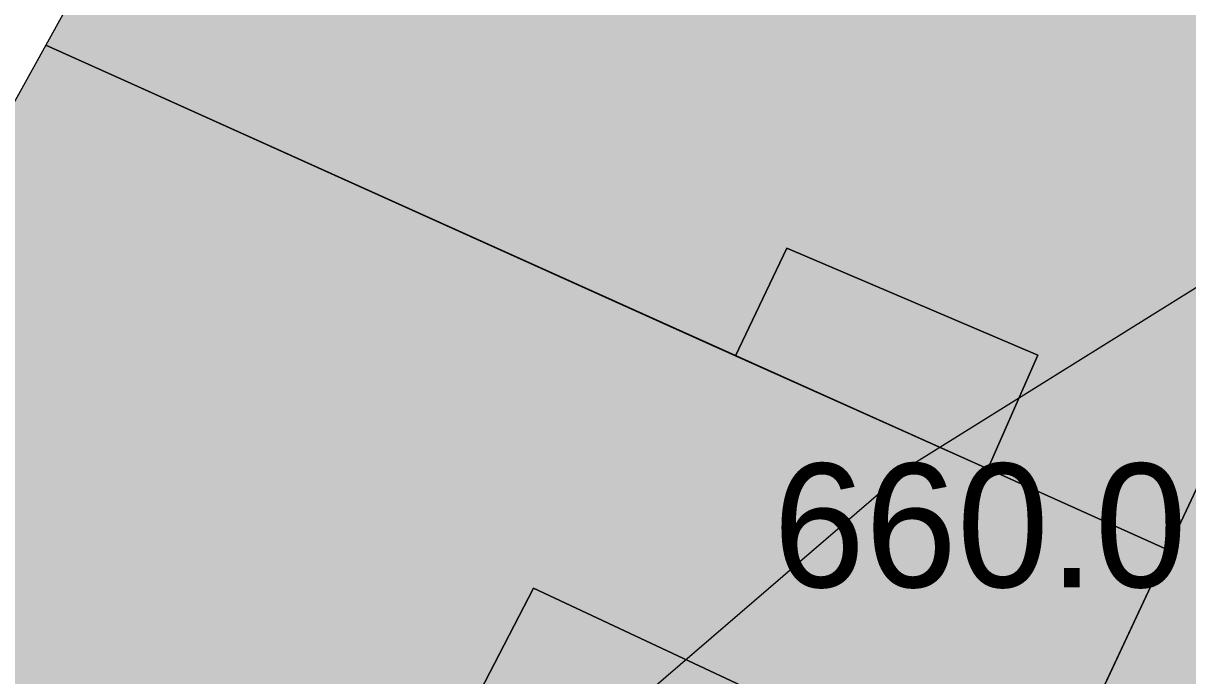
# Model space of a CAD drawing. Header units: metres. Extents: x -6 to 1255, y -2 to 532.
# Drawn here: x 1015.96 to 1034.79, y 327.35 to 337.9 of the extents above; entities that cross this region are included whole.
import ezdxf

# ---------------------------------------------------------------- set-up
doc = ezdxf.new("R2010")
doc.units = ezdxf.units.M
doc.header["$MEASUREMENT"] = 0
for name, color, linetype, lineweight, true_color in [('TPX_BUILDINGS', 7, 'CONTINUOUS', 0, 0x000000), ('TPX_BUILDINGS_HATCH', 7, 'CONTINUOUS', 0, 0xf0f0f0), ('TPX_BUILDINGS_SHADOWS_HATCH', 7, 'CONTINUOUS', 0, 0x000000), ('TPX_BUILDINGS_SHADOWS_OUTLINES', 7, 'CONTINUOUS', 0, 0x000000), ('TPX_CADASTRES', 7, 'CONTINUOUS', 0, 0x646464), ('TPX_RELIEF_CONTOUR_LINES', 7, 'CONTINUOUS', 0, 0x969696), ('TPX_RELIEF_CONTOUR_LINES_TEXT', 7, 'CONTINUOUS', 0, 0x000000)]:
    doc.layers.add(name, color=color, linetype=linetype, lineweight=lineweight, true_color=true_color)

msp = doc.modelspace()

# ---------------------------------------------------------------- hatches: boundary and pattern name
at = {"layer": 'TPX_BUILDINGS_HATCH'}
h = msp.add_hatch(color=256, dxfattribs=at)
h.paths.add_polyline_path([(1024.22, 351.793), (1016.32, 337.543), (1017.7, 336.923), (1026.41, 333.003), (1027.48, 332.523), (1028.31, 334.263), (1032.37, 332.533), (1031.56, 330.693), (1034.47, 329.383), (1034.98, 330.463), (1037.52, 335.903), (1035.08, 336.973), (1035.91, 338.853), (1038.34, 337.653), (1040.76, 342.833), (1041.48, 344.363), (1038.66, 345.573), (1037.83, 343.703), (1033.72, 345.483), (1034.51, 347.363), (1028.83, 349.813), (1025.59, 351.203), (1024.22, 351.793)])
h.paths.add_polyline_path([(1026.89, 339.863), (1027.28, 340.823), (1029.06, 340.073), (1030, 342.323), (1031.83, 341.563), (1030.41, 338.353), (1026.89, 339.863)], flags=16)
msp.add_hatch(color=256, dxfattribs=at).paths.add_polyline_path([(1008.5, 323.443), (1006.42, 319.693), (1012.38, 317.073), (1015.549, 315.683), (1017.689, 314.743), (1018.059, 315.683), (1018.269, 316.213), (1019.15, 318.453), (1022.41, 326.763), (1023.03, 326.483), (1024.21, 328.763), (1028.71, 326.653), (1028.21, 325.553), (1027.14, 325.983), (1026.63, 324.863), (1031.359, 322.733), (1034.47, 329.383), (1031.56, 330.693), (1027.48, 332.523), (1026.41, 333.003), (1017.7, 336.923), (1016.32, 337.543), (1008.5, 323.443)])
h = msp.add_hatch(color=256, dxfattribs=at)
h.paths.add_polyline_path([(1027.499, 314.473), (1025.929, 311.123), (1037.489, 306.043), (1038.089, 307.513), (1038.919, 309.553), (1039.165, 310.164), (1039.369, 310.673), (1040.594, 313.685), (1040.829, 314.263), (1041.409, 315.683), (1042.219, 317.673), (1042.345, 317.981), (1045.549, 325.853), (1045.619, 326.027), (1034.98, 330.463), (1034.47, 329.383), (1031.359, 322.733), (1031.306, 322.619), (1029.314, 318.366), (1028.929, 317.543), (1028.059, 315.683), (1027.659, 314.813), (1027.499, 314.473)])
h.paths.add_polyline_path([(1034.869, 321.123), (1036.579, 325.173), (1040.639, 323.453), (1038.929, 319.413), (1035.229, 320.973), (1034.869, 321.123)], flags=16)
at = {"layer": 'TPX_BUILDINGS_SHADOWS_HATCH'}
for points in [[(1028.31, 334.263), (1027.48, 332.523), (1031.56, 330.693), (1032.37, 332.533), (1028.31, 334.263)], [(1024.21, 328.763), (1023.03, 326.483), (1026.63, 324.863), (1027.14, 325.983), (1028.21, 325.553), (1028.71, 326.653), (1024.21, 328.763)]]:
    msp.add_hatch(color=256, dxfattribs=at).paths.add_polyline_path(points)

# ---------------------------------------------------------------- linework, layer by layer
at = {"layer": 'TPX_BUILDINGS', "elevation": 0.042}
for points in [[(1024.22, 351.793), (1016.32, 337.543), (1017.7, 336.923), (1026.41, 333.003), (1027.48, 332.523), (1028.31, 334.263), (1032.37, 332.533), (1031.56, 330.693), (1034.47, 329.383), (1034.98, 330.463), (1037.52, 335.903), (1035.08, 336.973), (1035.91, 338.853), (1038.34, 337.653), (1040.76, 342.833), (1041.48, 344.363), (1038.66, 345.573), (1037.83, 343.703), (1033.72, 345.483), (1034.51, 347.363), (1028.83, 349.813), (1025.59, 351.203)], [(1008.5, 323.443), (1006.42, 319.693), (1012.38, 317.073), (1015.549, 315.683), (1017.689, 314.743), (1018.059, 315.683), (1018.269, 316.213), (1019.15, 318.453), (1022.41, 326.763), (1023.03, 326.483), (1024.21, 328.763), (1028.71, 326.653), (1028.21, 325.553), (1027.14, 325.983), (1026.63, 324.863), (1031.359, 322.733), (1034.47, 329.383), (1031.56, 330.693), (1027.48, 332.523), (1026.41, 333.003), (1017.7, 336.923), (1016.32, 337.543)], [(1027.499, 314.473), (1025.929, 311.123), (1037.489, 306.043), (1038.089, 307.513), (1038.919, 309.553), (1039.165, 310.164), (1039.369, 310.673), (1040.594, 313.685), (1040.829, 314.263), (1041.409, 315.683), (1042.219, 317.673), (1042.345, 317.981), (1045.549, 325.853), (1045.619, 326.027), (1034.98, 330.463), (1034.47, 329.383), (1031.359, 322.733), (1031.306, 322.619), (1029.314, 318.366), (1028.929, 317.543), (1028.059, 315.683), (1027.659, 314.813)]]:
    msp.add_lwpolyline(points, close=True, dxfattribs=at)
at = {"layer": 'TPX_BUILDINGS_SHADOWS_OUTLINES', "elevation": 0.039}
for points in [[(1028.31, 334.263), (1027.48, 332.523), (1031.56, 330.693), (1032.37, 332.533)], [(1024.21, 328.763), (1023.03, 326.483), (1026.63, 324.863), (1027.14, 325.983), (1028.21, 325.553), (1028.71, 326.653)]]:
    msp.add_lwpolyline(points, close=True, dxfattribs=at)
at = {"layer": 'TPX_CADASTRES', "elevation": 0.024}
for points in [[(1024.22, 351.794), (1016.32, 337.544), (1017.7, 336.924), (1026.41, 333.004), (1027.48, 332.524), (1031.56, 330.694), (1034.47, 329.384), (1034.98, 330.464), (1037.52, 335.904), (1038.34, 337.654), (1040.76, 342.834), (1041.48, 344.364), (1038.66, 345.574), (1034.51, 347.364), (1028.83, 349.814), (1025.59, 351.204)], [(1027.499, 314.474), (1025.929, 311.124), (1037.489, 306.043), (1038.089, 307.513), (1038.919, 309.553), (1039.369, 310.673), (1040.829, 314.263), (1041.409, 315.683), (1042.219, 317.673), (1045.549, 325.853), (1045.749, 326.353), (1046.759, 328.833), (1048.47, 333.053), (1047.79, 333.364), (1042.05, 335.964), (1038.34, 337.654), (1037.52, 335.904), (1034.98, 330.464), (1034.47, 329.384), (1031.359, 322.734), (1028.929, 317.544), (1028.059, 315.684), (1027.659, 314.814)], [(1008.5, 323.444), (1006.42, 319.694), (1012.38, 317.074), (1015.549, 315.684), (1017.689, 314.744), (1018.059, 315.684), (1018.269, 316.214), (1019.15, 318.454), (1022.41, 326.764), (1023.03, 326.484), (1026.63, 324.864), (1031.359, 322.734), (1034.47, 329.384), (1031.56, 330.694), (1027.48, 332.524), (1026.41, 333.004), (1017.7, 336.924), (1016.32, 337.544)]]:
    msp.add_lwpolyline(points, close=True, dxfattribs=at)
at = {"layer": 'TPX_RELIEF_CONTOUR_LINES', "elevation": 0.045}
for points in [[(1036.079, 334.337), (1030.369, 330.778), (1014.098, 316.787), (1010.851, 314.789), (1010.301, 312.79), (1010.828, 308.793)], [(1028.086, 328.779), (1028.086, 328.779)]]:
    msp.add_lwpolyline(points, dxfattribs=at)

# ---------------------------------------------------------------- texts
at = {"layer": 'TPX_RELIEF_CONTOUR_LINES_TEXT'}
msp.add_text('660.0', height=2, dxfattribs=at).set_placement((1028.086, 328.779, 0.045))

doc.saveas('drawing.dxf')
